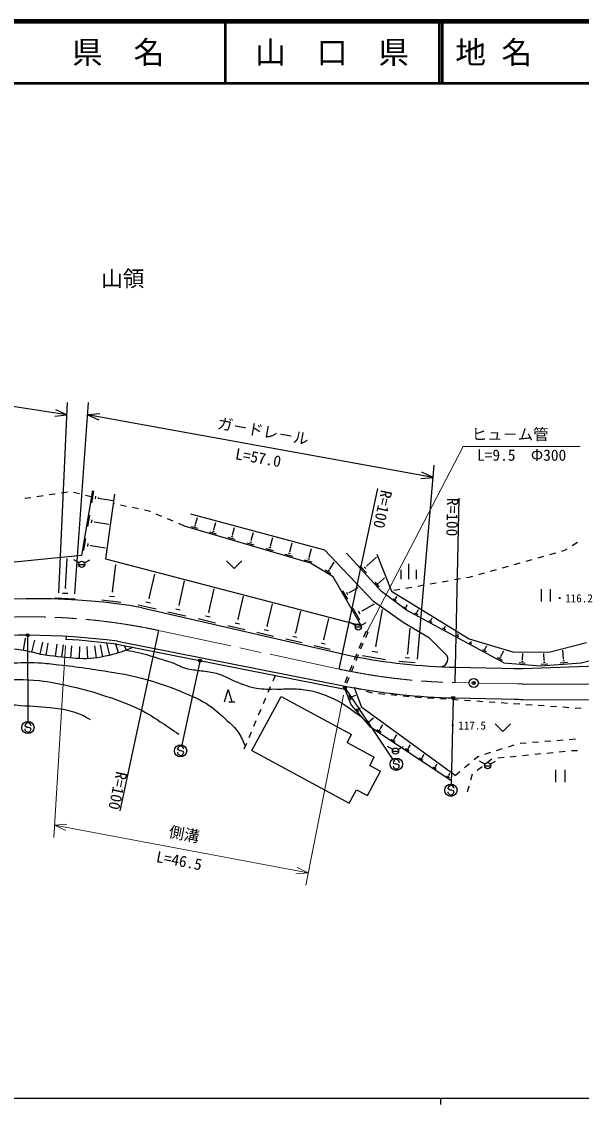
# Model space of a CAD drawing. Units: millimetres, scale not verified. Extents: x 40000 to 680000, y 20000 to 380000.
# Drawn here: x 299948 to 390859, y 204000 to 380000 of the extents above; entities that cross this region are included whole.
import ezdxf
from ezdxf.enums import TextEntityAlignment as Align

# ---------------------------------------------------------------- set-up
doc = ezdxf.new("R2010")
doc.units = ezdxf.units.MM
doc.header["$LTSCALE"] = 1000
doc.header["$PDMODE"] = 32
doc.header["$PDSIZE"] = 500
doc.linetypes.add('CHAIN', pattern=[18.5, 12, -1.5, 3.5, -1.5])
for name, color, linetype, lineweight in [('M-BGD', 7, 'Continuous', 25), ('M-BMK', 2, 'CHAIN', 13), ('M-BMK-SRVR', 3, 'Continuous', 25), ('M-STR-HTXT', 7, 'Continuous', 13), ('M-STR-STRC', 7, 'Continuous', 25), ('M-TTL', 2, 'Continuous', 140), ('M-TTL-BAND', 7, 'Continuous', 25), ('M-TTL-LINE', 7, 'Continuous', 50)]:
    doc.layers.add(name, color=color, linetype=linetype, lineweight=lineweight)
doc.layers.add('M-BMK-HTXT', color=7, linetype='Continuous')
doc.layers.add('M-TTL-TXT', color=7, linetype='Continuous')
doc.styles.add('@ＭＳ ゴシック', font='')
doc.styles.add('ＭＳ ゴシック', font='')
doc.styles.get('@ＭＳ ゴシック').set_extended_font_data('@MS Gothic')
doc.styles.get('ＭＳ ゴシック').set_extended_font_data('MS Gothic')

msp = doc.modelspace()

# ---------------------------------------------------------------- linework, layer by layer
at = {"layer": 'M-BGD'}
for p, q in [((303413, 302911), (302424, 302762)), ((305391, 303208), (304402, 303059)), ((307369, 303505), (306380, 303356)), ((309320, 303238), (308350, 303480)), ((311432, 303788), (309678, 293206)), ((311261, 302755), (310290, 302996)), ((311353, 301783), (311663, 303655)), ((311938, 302408), (312015, 302876)), ((315016, 303194), (313570, 292677)), ((351535, 274752), (357817, 304087)), ((301436, 302614), (300447, 302465)), ((312435, 302506), (312454, 302623)), ((312444, 302564), (314734, 302185)), ((315023, 301641), (314809, 301688)), ((316976, 301210), (315999, 301425)), ((318929, 300779), (317952, 300995)), ((370380, 272557), (371009, 302550)), ((310713, 297924), (311024, 299796)), ((320796, 300367), (319906, 300564)), ((320877, 300333), (320796, 300367)), ((322721, 299558), (321799, 299946)), ((327362, 299977), (349166, 294126)), ((328166, 298317), (328490, 299416)), ((311298, 298549), (311376, 299017)), ((311795, 298646), (311815, 298763)), ((311805, 298705), (314094, 298325)), ((324565, 298783), (323643, 299171)), ((326408, 298008), (325486, 298395)), ((346881, 291969), (326408, 298008)), ((327490, 297950), (328533, 297642)), ((327958, 298095), (328219, 298018)), ((328133, 298327), (328198, 298308)), ((331124, 297465), (331191, 297445)), ((331158, 297455), (331498, 298609)), ((334187, 296581), (334544, 297791)), ((310069, 294038), (310389, 295964)), ((330458, 297074), (331538, 296755)), ((330943, 297225), (331213, 297145)), ((333463, 296188), (334580, 295858)), ((333965, 296343), (334244, 296261)), ((334152, 296592), (334222, 296571)), ((337217, 295708), (337289, 295686)), ((337253, 295697), (337627, 296964)), ((340358, 294802), (340749, 296126)), ((310671, 294681), (310750, 295162)), ((311182, 294781), (311202, 294902)), ((311192, 294841), (313561, 294449)), ((336506, 295290), (337660, 294949)), ((337024, 295451), (337312, 295366)), ((339586, 294382), (340778, 294030)), ((340121, 294548), (340419, 294460)), ((340321, 294813), (340395, 294791)), ((343501, 293896), (343909, 295278)), ((346639, 292970), (347046, 294352)), ((357126, 285768), (349166, 294126)), ((388151, 294015), (387619, 293866)), ((388530, 294253), (388151, 294015)), ((390223, 295318), (389376, 294786)), ((309678, 293206), (271438, 289426)), ((307047, 287936), (307311, 292724)), ((309266, 292022), (308399, 292522)), ((310132, 292022), (310998, 292522)), ((313570, 292677), (355104, 281861)), ((333208, 292356), (334458, 291106)), ((335708, 292356), (334458, 291106)), ((342704, 293462), (343935, 293099)), ((343256, 293633), (343564, 293542)), ((343463, 293907), (343540, 293884)), ((345842, 292536), (347073, 292173)), ((346394, 292708), (346702, 292617)), ((346600, 292981), (346677, 292959)), ((358400, 287360), (352708, 293608)), ((356005, 291515), (357577, 292947)), ((357632, 293445), (360008, 287439)), ((382805, 292517), (381842, 292247)), ((384730, 293057), (383767, 292787)), ((386656, 293596), (385693, 293326)), ((309199, 291772), (310199, 291772)), ((314703, 287314), (315239, 291740)), ((350521, 289742), (346881, 291969)), ((350191, 290237), (349228, 290826)), ((349977, 290699), (349737, 290846)), ((350034, 290994), (349974, 291031)), ((350004, 291013), (350705, 292159)), ((355953, 290417), (354906, 291566)), ((355848, 291110), (355586, 291397)), ((356037, 291479), (355972, 291551)), ((361603, 289386), (361603, 290886)), ((362853, 289386), (362853, 291886)), ((364103, 289386), (364103, 290886)), ((377027, 290899), (376064, 290629)), ((378953, 291438), (377990, 291168)), ((380879, 291978), (379916, 291708)), ((320654, 286266), (321560, 290194)), ((325505, 285147), (326411, 289075)), ((355104, 281861), (350521, 289742)), ((358018, 288150), (357362, 288870)), ((357952, 288584), (357788, 288764)), ((358071, 288815), (358030, 288860)), ((358050, 288838), (358897, 289609)), ((367279, 288721), (366294, 288547)), ((369249, 289068), (368264, 288895)), ((371219, 289415), (370234, 289242)), ((372603, 289659), (372203, 289589)), ((373175, 289820), (372603, 289659)), ((375101, 290359), (374138, 290089)), ((306582, 287121), (307420, 287075)), ((306942, 287942), (307152, 287930)), ((314801, 287302), (314606, 287326)), ((330349, 283994), (331231, 287820)), ((352905, 286140), (352119, 287492)), ((352948, 286843), (352752, 287181)), ((353213, 287167), (353164, 287251)), ((353188, 287209), (354623, 288043)), ((362459, 284335), (358400, 287360)), ((360008, 287439), (372647, 279684)), ((361370, 287679), (360386, 287506)), ((363340, 288026), (362355, 287853)), ((365310, 288374), (364325, 288200)), ((384311, 287722), (384311, 285722)), ((385811, 287722), (385811, 285722)), ((305279, 286353), (308631, 286168)), ((316079, 285560), (312949, 285939)), ((315000, 286484), (314218, 286579)), ((321776, 284471), (318860, 285144)), ((320850, 285452), (320121, 285621)), ((320745, 286245), (320563, 286287)), ((325596, 285126), (325414, 285168)), ((335125, 282858), (335984, 286582)), ((339834, 281737), (340670, 285362)), ((355285, 284224), (357272, 285380)), ((361902, 282305), (357126, 285768)), ((360345, 286222), (360792, 285889)), ((360596, 286209), (360708, 286125)), ((360721, 286289), (360749, 286268)), ((360735, 286279), (360951, 286568)), ((362415, 284911), (362631, 285200)), ((319510, 284737), (353491, 276901)), ((326627, 283352), (323711, 284025)), ((325702, 284334), (324973, 284502)), ((330541, 283200), (329828, 283364)), ((330438, 283974), (330260, 284015)), ((344477, 280632), (345291, 284159)), ((354889, 282728), (353789, 284620)), ((354949, 283713), (354674, 284186)), ((355319, 284165), (355250, 284283)), ((357496, 278446), (358559, 284452)), ((362026, 284854), (362472, 284521)), ((362276, 284841), (362388, 284758)), ((362401, 284921), (362429, 284901)), ((378260, 275778), (362459, 284335)), ((363745, 283923), (364314, 283615)), ((364035, 283950), (364178, 283872)), ((364166, 284063), (364201, 284044)), ((364184, 284053), (364399, 284451)), ((331445, 282242), (328596, 282898)), ((336195, 281146), (333413, 281788)), ((335312, 282082), (334617, 282242)), ((335212, 282838), (335038, 282878)), ((339919, 281718), (339749, 281757)), ((349056, 279543), (349847, 282972)), ((354192, 281847), (353326, 282347)), ((355058, 281847), (355924, 282347)), ((366220, 279778), (361902, 282305)), ((366065, 282667), (366571, 282392)), ((366323, 282690), (366450, 282622)), ((366439, 282791), (366471, 282774)), ((366455, 282783), (366621, 283088)), ((368666, 281546), (368783, 281762)), ((307170, 280071), (307140, 279572)), ((322201, 281034), (315919, 251699)), ((340879, 280066), (338163, 280692)), ((340017, 280980), (339338, 281136)), ((344656, 279893), (343993, 280046)), ((344560, 280613), (344394, 280651)), ((354125, 281597), (355125, 281597)), ((355880, 280854), (355496, 279931)), ((356157, 280739), (355773, 279816)), ((355880, 280854), (356157, 280739)), ((362661, 277215), (363032, 281382)), ((368323, 281444), (368768, 281203)), ((368550, 281465), (368661, 281404)), ((368652, 281553), (368680, 281538)), ((370521, 280253), (370906, 280045)), ((370717, 280272), (370814, 280219)), ((370806, 280348), (370830, 280335)), ((370818, 280342), (370887, 280470)), ((300224, 277785), (300559, 279757)), ((301612, 277491), (302077, 279436)), ((302956, 277175), (303368, 279133)), ((303949, 276996), (304240, 278974)), ((305461, 276815), (305692, 278802)), ((306495, 276695), (306722, 278682)), ((307942, 276543), (308120, 278535)), ((309318, 276453), (309389, 278451)), ((310686, 276455), (310601, 278453)), ((312105, 276579), (311840, 278561)), ((313110, 276745), (312727, 278708)), ((314251, 277004), (313757, 278942)), ((315669, 277381), (315248, 278812)), ((315427, 278788), (352421, 271506)), ((315508, 279282), (352518, 271997)), ((316957, 277825), (316671, 278543)), ((345497, 279001), (342846, 279612)), ((350051, 277951), (347464, 278547)), ((349230, 278821), (348583, 278970)), ((349137, 279524), (348975, 279561)), ((355111, 279008), (354727, 278085)), ((355388, 278893), (355004, 277969)), ((357613, 278426), (357380, 278467)), ((369047, 276897), (366220, 279778)), ((372647, 279684), (379874, 277506)), ((372660, 279095), (373021, 278899)), ((372844, 279112), (372935, 279063)), ((372927, 279184), (372950, 279172)), ((372938, 279178), (373014, 279317)), ((375229, 278080), (375265, 278060)), ((375247, 278070), (375515, 278564)), ((385781, 277539), (391721, 279057)), ((354343, 277162), (353958, 276238)), ((354620, 277046), (354235, 276123)), ((359032, 276250), (355300, 276911)), ((357797, 277431), (356865, 277596)), ((362937, 276513), (362265, 276573)), ((362745, 277207), (362577, 277222)), ((374798, 277937), (375381, 277621)), ((375096, 277964), (375241, 277885)), ((377169, 276653), (377996, 276205)), ((377591, 276692), (377798, 276580)), ((377781, 276856), (377833, 276828)), ((377807, 276842), (378287, 277728)), ((379874, 277506), (385781, 277539)), ((381285, 276266), (381368, 277265)), ((384831, 276143), (384746, 277284)), ((387960, 276415), (387856, 277815)), ((387923, 276412), (387998, 276418)), ((353574, 275315), (353190, 274392)), ((353851, 275200), (353467, 274277)), ((363885, 275752), (361198, 275991)), ((370432, 275056), (380430, 274847)), ((380760, 275822), (381730, 275741)), ((381144, 276034), (381386, 276014)), ((381255, 276269), (381315, 276264)), ((381422, 274828), (404416, 275661)), ((384314, 275543), (385432, 275626)), ((384712, 275854), (384992, 275874)), ((384796, 276141), (384866, 276146)), ((387407, 275773), (388602, 275862)), ((387833, 276105), (388132, 276127)), ((341109, 273733), (340721, 272811)), ((352806, 273469), (352421, 272545)), ((353083, 273353), (352698, 272430)), ((332899, 269456), (333499, 271456)), ((333499, 271456), (334099, 269456)), ((340332, 271890), (339944, 270968)), ((352518, 271997), (352420, 271506)), ((352420, 271506), (353475, 268886)), ((355202, 268495), (354025, 271709)), ((355008, 271420), (354049, 271702)), ((356927, 270856), (355967, 271138)), ((333599, 269456), (334599, 269456)), ((337335, 261527), (342099, 270320)), ((339556, 270047), (339167, 269125)), ((342099, 270320), (353529, 264127)), ((353099, 270491), (353390, 269766)), ((353389, 270292), (353462, 270111)), ((353598, 270297), (353616, 270252)), ((353607, 270275), (354220, 270521)), ((358915, 270649), (357919, 270745)), ((360905, 270456), (359910, 270552)), ((362896, 270263), (361901, 270359)), ((364887, 270070), (363891, 270166)), ((366883, 269952), (365884, 270002)), ((368880, 269851), (367882, 269902)), ((370877, 269728), (369879, 269797)), ((370328, 270057), (380325, 269848)), ((372872, 269589), (371874, 269659)), ((374867, 269451), (373869, 269520)), ((376862, 269312), (375865, 269381)), ((381333, 269828), (404323, 269662)), ((338779, 268204), (338390, 267282)), ((353475, 268886), (356477, 265411)), ((354301, 268311), (354701, 267849)), ((354567, 268238), (354667, 268122)), ((354720, 268294), (354745, 268265)), ((354732, 268280), (354960, 268476)), ((370377, 257473), (355202, 268495)), ((378857, 269173), (377860, 269242)), ((380852, 269034), (379855, 269104)), ((382848, 268896), (381850, 268965)), ((384843, 268757), (383845, 268826)), ((386838, 268618), (385840, 268687)), ((388833, 268479), (387836, 268549)), ((390828, 268341), (389831, 268410)), ((338002, 266361), (337614, 265439)), ((355970, 266379), (356475, 265795)), ((356306, 266286), (356432, 266140)), ((356499, 266358), (356531, 266321)), ((356515, 266339), (357082, 266829)), ((376865, 265840), (378115, 264590)), ((379365, 265840), (378115, 264590)), ((337225, 264518), (336837, 263596)), ((352814, 262808), (353529, 264127)), ((356477, 265411), (369802, 256569)), ((357621, 264951), (358328, 264482)), ((358004, 264952), (358181, 264835)), ((358187, 265085), (358232, 265055)), ((358209, 265070), (358627, 265699)), ((360534, 263492), (360902, 264047)), ((336449, 262675), (336060, 261753)), ((352814, 262808), (357211, 260427)), ((359987, 263381), (360644, 262945)), ((360343, 263382), (360507, 263273)), ((360513, 263505), (360554, 263478)), ((362809, 261946), (363130, 262429)), ((379008, 262128), (379961, 262430)), ((380919, 262711), (381916, 262787)), ((382913, 262863), (383910, 262939)), ((384907, 263014), (385904, 263090)), ((386901, 263166), (387898, 263242)), ((388896, 263318), (389893, 263394)), ((337335, 261527), (353162, 252953)), ((360240, 261665), (359374, 262165)), ((360173, 261415), (361173, 261415)), ((361106, 261665), (361972, 262165)), ((362304, 261844), (362912, 261441)), ((362633, 261845), (362785, 261744)), ((362790, 261959), (362828, 261934)), ((365038, 260433), (365311, 260845)), ((373433, 260054), (374027, 260555)), ((374027, 260555), (374240, 260623)), ((375193, 260924), (376147, 261225)), ((377100, 261526), (378054, 261827)), ((379301, 260517), (380296, 260617)), ((381291, 260716), (382287, 260816)), ((383282, 260915), (384277, 261015)), ((385272, 261114), (386267, 261214)), ((387262, 261313), (388257, 261413)), ((389252, 261512), (389435, 261531)), ((389435, 261531), (390251, 261527)), ((356496, 259108), (357211, 260427)), ((356496, 259108), (358255, 258155)), ((364572, 260339), (365132, 259967)), ((364875, 260340), (365015, 260247)), ((365020, 260445), (365055, 260422)), ((366792, 258866), (367305, 258525)), ((367070, 258866), (367198, 258781)), ((367203, 258963), (367235, 258941)), ((367219, 258952), (367446, 259294)), ((371905, 258764), (372669, 259409)), ((373949, 258339), (374748, 258941)), ((375200, 259293), (374334, 259793)), ((375133, 259043), (376133, 259043)), ((375547, 259543), (376345, 260144)), ((376066, 259293), (376932, 259793)), ((377311, 260318), (378306, 260418)), ((356111, 254198), (358255, 258155)), ((368966, 257423), (369433, 257113)), ((369219, 257424), (369336, 257346)), ((369340, 257511), (369369, 257492)), ((369355, 257502), (369536, 257775)), ((370377, 257473), (371141, 258119)), ((372920, 256751), (373183, 257716)), ((386661, 258396), (386661, 256396)), ((388161, 258396), (388161, 256396)), ((372393, 254821), (372656, 255786)), ((353162, 252953), (354352, 255151)), ((354352, 255151), (356111, 254198))]:
    msp.add_line(p, q, dxfattribs=at)
for centre in [(309699, 291772), (354625, 281597), (360673, 261415), (375633, 259043)]:
    msp.add_circle(centre, 500, dxfattribs=at)
for centre, radius, start, end in [((302384, 184531), 101659, 80.30152, 99.27257), ((300609, 166240), 114019, 82.49174, 96.94612), ((300609, 166240), 113519, 82.49972, 86.70216), ((372475, 372535), 97500, 258.77241, 268.79939), ((367958, 276356), 1216, 268.41158, 26.39575), ((386664, 572282), 297500, 268.70088, 268.99038), ((372475, 372535), 102500, 258.77241, 268.79939), ((386664, 572282), 302500, 268.73686, 268.99038)]:
    msp.add_arc(centre, radius, start, end, dxfattribs=at)
for points, knots in [([(311153, 266501), (310059, 267120), (309667, 267319), (308647, 267678), (307417, 268110), (306667, 268164), (305374, 268343), (303190, 268644), (301947, 268637), (299749, 268803), (297512, 268972), (296259, 269056), (294021, 269212), (291365, 269397), (289871, 269431), (287220, 269672), (285739, 269807), (284917, 269954), (283435, 270081), (281342, 270260), (280161, 270239), (278065, 270388), (275726, 270554), (274408, 270593), (272082, 270900), (270353, 271127), (269375, 271242), (267684, 271667), (265956, 272100), (264975, 272346), (263337, 273047), (261685, 273754), (260864, 274368), (259297, 275246), (257830, 276069), (257036, 276581), (255564, 277394), (253726, 278410), (252661, 278913), (250808, 279900), (249206, 280753), (248345, 281300), (246717, 282099), (245111, 282887), (244174, 283251), (242523, 283940), (240048, 284973), (238649, 285524), (236131, 286446), (234191, 287157), (233094, 287529), (231119, 288134), (229358, 288673), (228768, 288834), (226580, 289412)], [0, 0, 0, 0, 1, 1, 1, 2, 2, 2, 3, 3, 3, 4, 4, 4, 5, 5, 5, 6, 6, 6, 7, 7, 7, 8, 8, 8, 9, 9, 9, 10, 10, 10, 11, 11, 11, 12, 12, 12, 13, 13, 13, 14, 14, 14, 15, 15, 15, 16, 16, 16, 17, 17, 17, 18, 18, 18, 18]), ([(247145, 283993), (250664, 281923), (251607, 281353), (254541, 279798), (256933, 278530), (258295, 277862), (260729, 276678), (263334, 275412), (264796, 274701), (267479, 273610), (268463, 273210), (268996, 272899), (270036, 272689), (271019, 272492), (271592, 272520), (272593, 272485), (274091, 272432), (274931, 272446), (276429, 272485), (278908, 272550), (280294, 272667), (282770, 272792), (285008, 272904), (286258, 273050), (288498, 273099), (291414, 273161), (293048, 273090), (295964, 273047), (298642, 273009), (300154, 273168), (302817, 272894), (304696, 272700), (305732, 272444), (307573, 272025), (309671, 271547), (310847, 271262), (312892, 270593), (315290, 269808), (316650, 269378), (318926, 268291), (320608, 267489), (321461, 266861), (323018, 265837), (323990, 265197), (324315, 264979), (325472, 264149)], [0, 0, 0, 0, 1, 1, 1, 2, 2, 2, 3, 3, 3, 4, 4, 4, 5, 5, 5, 6, 6, 6, 7, 7, 7, 8, 8, 8, 9, 9, 9, 10, 10, 10, 11, 11, 11, 12, 12, 12, 13, 13, 13, 14, 14, 14, 15, 15, 15, 15]), ([(252248, 284641), (253235, 284324), (253546, 284195), (254344, 283829), (255618, 283245), (256238, 282731), (257400, 281947), (258473, 281222), (259009, 280724), (260084, 280002), (261101, 279321), (261685, 278960), (262738, 278336), (263592, 277830), (264035, 277462), (264960, 277102), (266085, 276663), (266766, 276548), (267954, 276330), (269825, 275987), (270902, 275980), (272799, 275836), (274049, 275741), (274754, 275765), (276008, 275744), (278322, 275704), (279619, 275737), (281934, 275744), (283814, 275749), (284867, 275786), (286748, 275775), (288231, 275766), (289061, 275723), (290544, 275713), (293099, 275695), (294531, 275731), (297086, 275744), (299280, 275755), (300511, 275875), (302703, 275775), (303997, 275715), (304718, 275612), (306005, 275466), (307707, 275273), (308660, 275151), (310356, 274910), (311987, 274679), (312899, 274540), (314522, 274262), (315899, 274027), (316684, 273949), (318040, 273614), (320051, 273118), (321174, 272810), (323132, 272133), (324340, 271716), (325018, 271476), (326187, 270960), (327682, 270302), (328570, 270011), (329952, 269140), (331250, 268321), (331869, 267699), (333008, 266671), (333823, 265934), (334336, 265555), (334983, 264665), (335613, 263797), (335794, 263369), (336263, 262235)], [0, 0, 0, 0, 1, 1, 1, 2, 2, 2, 3, 3, 3, 4, 4, 4, 5, 5, 5, 6, 6, 6, 7, 7, 7, 8, 8, 8, 9, 9, 9, 10, 10, 10, 11, 11, 11, 12, 12, 12, 13, 13, 13, 14, 14, 14, 15, 15, 15, 16, 16, 16, 17, 17, 17, 18, 18, 18, 19, 19, 19, 20, 20, 20, 21, 21, 21, 22, 22, 22, 23, 23, 23, 23]), ([(318016, 278279), (316381, 277538), (315715, 277377), (314184, 276987), (310519, 276054), (308261, 276511), (304501, 276925), (302403, 277155), (301291, 277718), (299191, 277924), (297078, 278131), (295875, 278041), (293756, 277924), (290715, 277756), (289048, 277252), (286009, 277049), (283161, 276860), (280556, 274880), (278700, 277049), (278374, 277430), (278141, 277665), (277997, 278123)], [0, 0, 0, 0, 1, 1, 1, 2, 2, 2, 3, 3, 3, 4, 4, 4, 5, 5, 5, 6, 6, 6, 7, 7, 7, 7]), ([(316957, 277825), (317865, 277677), (318123, 277620), (318864, 277456), (320260, 277149), (321013, 276860), (322379, 276439), (323267, 276165), (323771, 276025), (324644, 275706), (325351, 275448), (325694, 275168), (326408, 274933), (326835, 274792), (327092, 274779), (327534, 274702), (328378, 274555), (328861, 274547), (329705, 274404), (330693, 274236), (331265, 274193), (332215, 273875), (333011, 273608), (333397, 273310), (334169, 272979), (334925, 272655), (335346, 272462), (336123, 272192), (336871, 271932), (337295, 271778), (338077, 271649), (339354, 271439), (340093, 271539), (341387, 271514), (342489, 271492), (343109, 271601), (344209, 271541), (345328, 271480), (345961, 271440), (347059, 271215), (348211, 270979), (348820, 270687), (349908, 270238), (352102, 269332), (352829, 268660), (355072, 267036)], [0, 0, 0, 0, 1, 1, 1, 2, 2, 2, 3, 3, 3, 4, 4, 4, 5, 5, 5, 6, 6, 6, 7, 7, 7, 8, 8, 8, 9, 9, 9, 10, 10, 10, 11, 11, 11, 12, 12, 12, 13, 13, 13, 14, 14, 14, 15, 15, 15, 15])]:
    msp.add_open_spline(points, degree=3, knots=knots, dxfattribs=at)
at = {"layer": 'M-BMK'}
for p, q in [((322201, 281034), (351535, 274752)), ((370380, 272557), (372629, 272510)), ((374129, 272478), (380378, 272347))]:
    msp.add_line(p, q, dxfattribs=at)
for centre, radius, start, end in [((301261, 183251), 100000, 77.91296, 98.53938), ((372475, 372535), 100000, 257.91296, 268.79939), ((386664, 572282), 300000, 268.79939, 273.00099)]:
    msp.add_arc(centre, radius, start, end, dxfattribs=at)
at = {"layer": 'M-BMK-SRVR'}
msp.add_circle((373379, 272494), 750, dxfattribs=at)
msp.add_point((373379, 272494), dxfattribs=at)
at = {"layer": 'M-STR-HTXT'}
for p, q in [((356018, 280797), (371665, 310954)), ((371665, 310954), (390665, 310954)), ((307079, 278573), (305176, 247393)), ((352226, 270525), (346098, 239654)), ((307292, 249540), (305297, 249390)), ((346487, 241616), (305297, 249390)), ((305297, 249390), (307100, 248523)), ((344493, 241465), (346487, 241616)), ((346487, 241616), (344685, 242482))]:
    msp.add_line(p, q, dxfattribs=at)
at = {"layer": 'M-STR-STRC'}
for p, q in [((307306, 316097), (263720, 322830)), ((307306, 316097), (305475, 316903)), ((305987, 287127), (307396, 318095)), ((308605, 287001), (310807, 318102)), ((305317, 315880), (307306, 316097)), ((312659, 316272), (310666, 316107)), ((366782, 305918), (310666, 316107)), ((310666, 316107), (312474, 315253)), ((364258, 276385), (366952, 307910)), ((366782, 305918), (364974, 306772)), ((364789, 305753), (366782, 305918)), ((300915, 280109), (300965, 266259)), ((390816, 275776), (396411, 277248)), ((328874, 275988), (325974, 262446)), ((378260, 275778), (384215, 275285)), ((384215, 275285), (390816, 275776)), ((360252, 260114), (352552, 271627)), ((370031, 269914), (369701, 256068)), ((300573, 265400), (300473, 265518)), ((300818, 265260), (300573, 265400)), ((301119, 265258), (300818, 265260)), ((301364, 265146), (301119, 265258)), ((301470, 265010), (301364, 265146)), ((325369, 261608), (325269, 261726)), ((325614, 261469), (325369, 261608)), ((325914, 261467), (325614, 261469)), ((326160, 261355), (325914, 261467)), ((326265, 261218), (326160, 261355)), ((360412, 259423), (360313, 259541)), ((360657, 259284), (360412, 259423)), ((360958, 259281), (360657, 259284)), ((361203, 259170), (360958, 259281)), ((361309, 259033), (361203, 259170)), ((369282, 255209), (369182, 255327)), ((369527, 255069), (369282, 255209)), ((369827, 255067), (369527, 255069)), ((370073, 254955), (369827, 255067)), ((370178, 254819), (370073, 254955))]:
    msp.add_line(p, q, dxfattribs=at)
for centre, radius in [((300915, 280259), 150), ((300915, 280259), 120), ((300915, 280259), 90), ((300915, 280259), 60), ((300915, 280259), 30), ((328905, 276135), 150), ((328905, 276135), 120), ((328905, 276135), 90), ((328905, 276135), 60), ((328905, 276135), 30), ((352469, 271751), 150), ((352469, 271751), 120), ((352469, 271751), 90), ((352469, 271751), 60), ((352469, 271751), 30), ((370034, 270064), 150), ((370034, 270064), 120), ((370034, 270064), 90), ((370034, 270064), 60), ((370034, 270064), 30), ((300968, 265259), 1000), ((325764, 261468), 1000), ((360808, 259283), 1000), ((369677, 255068), 1000)]:
    msp.add_circle(centre, radius, dxfattribs=at)
for centre, start, end in [((300973, 265514), 359.55488, 179.55488), ((300970, 265014), 179.55488, 359.55488), ((325765, 261222), 179.55488, 359.55488), ((325769, 261722), 359.55488, 179.55488), ((360809, 259037), 179.55488, 359.55488), ((360813, 259537), 359.55488, 179.55488), ((369682, 255323), 359.55488, 179.55488), ((369678, 254823), 179.55488, 359.55488)]:
    msp.add_arc(centre, 500, start, end, dxfattribs=at)
for p in [(300915, 280259), (328905, 276135), (352469, 271751), (370034, 270064)]:
    msp.add_point(p, dxfattribs=at)
at = {"layer": 'M-TTL'}
msp.add_line((680000, 380000), (40000, 380000), dxfattribs=at)
at = {"layer": 'M-TTL-BAND'}
for p, q in [((40000, 205000), (579000, 205000)), ((368000, 205000), (368000, 204000))]:
    msp.add_line(p, q, dxfattribs=at)
at = {"layer": 'M-TTL-LINE'}
for p, q in [((333000, 380000), (333000, 370000)), ((367750, 380000), (367750, 370000)), ((368250, 380000), (368250, 370000)), ((40000, 370000), (680000, 370000))]:
    msp.add_line(p, q, dxfattribs=at)

# ---------------------------------------------------------------- texts
at = {"layer": 'M-BGD', "style": 'ＭＳ ゴシック'}
for rotation, p in [(257.913, (357817, 304087)), (268.799, (368509, 302603)), (257.913, (314783, 258334))]:
    msp.add_text('R=100', height=1833, rotation=rotation, dxfattribs=at).set_placement(p, align=Align.BOTTOM_LEFT)
for s, p in [('・116.2', (386438, 286264)), ('・117.5', (369074, 265587))]:
    msp.add_text(s, height=1320, dxfattribs=at).set_placement(p, align=Align.MIDDLE_LEFT)
at = {"layer": 'M-BMK-HTXT', "style": 'ＭＳ ゴシック'}
msp.add_text('山領', height=2566, dxfattribs=at).set_placement((312863, 338228), align=Align.MIDDLE_LEFT)
at = {"layer": 'M-STR-HTXT', "style": 'ＭＳ ゴシック'}
msp.add_text('ヒュ－ム管', height=1833, dxfattribs=at).set_placement((373040, 311454), align=Align.BOTTOM_LEFT)
msp.add_text('L=9.5\u3000Φ300', height=1833, dxfattribs=at).set_placement((381165, 310454), align=Align.TOP_CENTER)
msp.add_text('側溝', height=1833, rotation=349.312, dxfattribs=at).set_placement((326078, 246485), align=Align.BOTTOM_CENTER)
at = {"layer": 'M-STR-HTXT', "style": '@ＭＳ ゴシック'}
msp.add_text('L=46.5', height=1833, rotation=349.312, dxfattribs=at).set_placement((325707, 244520), align=Align.TOP_CENTER)
at = {"layer": 'M-STR-STRC', "style": 'ＭＳ ゴシック'}
msp.add_text('ガ－ドレ－ル', height=1833, rotation=349.708, dxfattribs=at).set_placement((338903, 311996), align=Align.BOTTOM_CENTER)
at = {"layer": 'M-STR-STRC', "style": '@ＭＳ ゴシック'}
msp.add_text('L=57.0', height=1833, rotation=349.708, dxfattribs=at).set_placement((338545, 310029), align=Align.TOP_CENTER)
at = {"layer": 'M-TTL-TXT', "style": 'ＭＳ ゴシック'}
for s, p in [('県\u3000名', (315625, 375000)), ('山\u3000口\u3000県', (350375, 375000))]:
    msp.add_text(s, height=3666, dxfattribs=at).set_placement(p, align=Align.MIDDLE_CENTER)
msp.add_text('地 名', height=3666, dxfattribs=at).set_placement((370380, 375000), align=Align.MIDDLE_LEFT)

doc.saveas('drawing.dxf')
